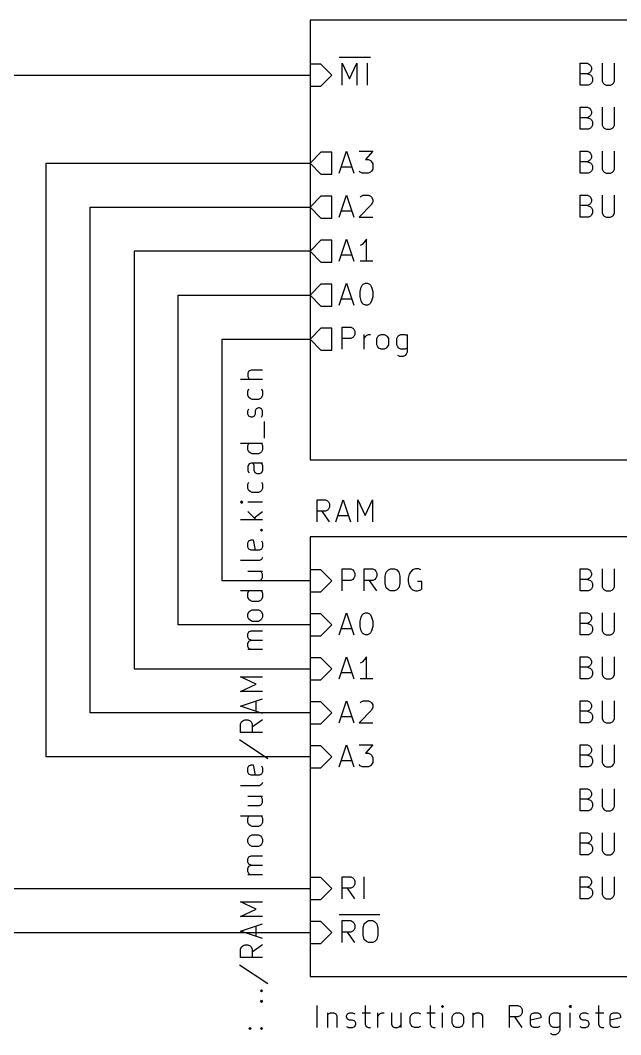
# Model space of a CAD drawing. Extents: x 0.4 to 11.3, y -16.1 to -0.4.
# Drawn here: x 1.891 to 3.257, y -4.282 to -1.975 of the extents above; entities that cross this region are included whole.
import ezdxf

# ---------------------------------------------------------------- set-up
doc = ezdxf.new("R2010")
doc.units = 0
doc.header["$MEASUREMENT"] = 0
for name, color, linetype in [('BROWN2', 54, 'CONTINUOUS'), ('CYAN2', 4, 'CONTINUOUS'), ('GREEN3', 91, 'CONTINUOUS'), ('RED2', 1, 'CONTINUOUS')]:
    doc.layers.add(name, color=color, linetype=linetype)

msp = doc.modelspace()

# ---------------------------------------------------------------- linework, layer by layer
at = {"layer": 'BROWN2', "linetype": 'CONTINUOUS'}
for p, q in [((2.4111, -2.773), (2.4087, -2.7778)), ((2.4087, -2.7778), (2.4087, -2.7849)), ((2.4087, -2.7849), (2.4111, -2.7897)), ((2.4159, -2.7707), (2.4111, -2.773)), ((2.4111, -2.7897), (2.4135, -2.7921)), ((2.4421, -2.7707), (2.4159, -2.7707)), ((2.4421, -2.7921), (2.3921, -2.7921)), ((2.4087, -2.8183), (2.4111, -2.8135)), ((2.4397, -2.8135), (2.4421, -2.8183)), ((2.4087, -2.8278), (2.4087, -2.8183)), ((2.4111, -2.8326), (2.4087, -2.8278)), ((2.4135, -2.8349), (2.4111, -2.8326)), ((2.4182, -2.8373), (2.4135, -2.8349)), ((2.4325, -2.8373), (2.4182, -2.8373)), ((2.4373, -2.8349), (2.4325, -2.8373)), ((2.4397, -2.8326), (2.4373, -2.8349)), ((2.4421, -2.8278), (2.4397, -2.8326)), ((2.4421, -2.8183), (2.4421, -2.8278)), ((2.4087, -2.8635), (2.4111, -2.8588)), ((2.4278, -2.8588), (2.4254, -2.8635)), ((2.4325, -2.8564), (2.4278, -2.8588)), ((2.4349, -2.8564), (2.4325, -2.8564)), ((2.4397, -2.8588), (2.4349, -2.8564)), ((2.4421, -2.8635), (2.4397, -2.8588)), ((2.4087, -2.8707), (2.4087, -2.8635)), ((2.4111, -2.8754), (2.4087, -2.8707)), ((2.4159, -2.8778), (2.4111, -2.8754)), ((2.4182, -2.8778), (2.4159, -2.8778)), ((2.423, -2.8754), (2.4182, -2.8778)), ((2.4254, -2.8707), (2.423, -2.8754)), ((2.4254, -2.8635), (2.4254, -2.8707)), ((2.4397, -2.8778), (2.4421, -2.873)), ((2.4421, -2.873), (2.4421, -2.8635)), ((2.4468, -2.9254), (2.4468, -2.8873)), ((2.4421, -2.9373), (2.3921, -2.9373)), ((2.4087, -2.9421), (2.4111, -2.9373)), ((2.4087, -2.9516), (2.4087, -2.9421)), ((2.4111, -2.9564), (2.4087, -2.9516)), ((2.4397, -2.9373), (2.4421, -2.9421)), ((2.4421, -2.9516), (2.4397, -2.9564)), ((2.4421, -2.9421), (2.4421, -2.9516)), ((2.4135, -2.9588), (2.4111, -2.9564)), ((2.4182, -2.9611), (2.4135, -2.9588)), ((2.4325, -2.9611), (2.4182, -2.9611)), ((2.4373, -2.9588), (2.4325, -2.9611)), ((2.4397, -2.9564), (2.4373, -2.9588)), ((2.4111, -2.9849), (2.4087, -2.9897)), ((2.4087, -2.9897), (2.4087, -2.9992)), ((2.4087, -2.9992), (2.4111, -3.004)), ((2.4159, -2.9826), (2.4111, -2.9849)), ((2.4421, -2.9826), (2.4159, -2.9826)), ((2.423, -2.9873), (2.4206, -2.9826)), ((2.423, -2.9992), (2.423, -2.9873)), ((2.4254, -3.004), (2.423, -2.9992)), ((2.4397, -2.9826), (2.4421, -2.9873)), ((2.4421, -2.9992), (2.4397, -3.004)), ((2.4421, -2.9873), (2.4421, -2.9992)), ((2.4301, -3.0064), (2.4254, -3.004)), ((2.4349, -3.0064), (2.4301, -3.0064)), ((2.4397, -3.004), (2.4349, -3.0064)), ((2.4087, -3.0302), (2.4111, -3.0254)), ((2.4087, -3.0397), (2.4087, -3.0302)), ((2.4111, -3.0445), (2.4087, -3.0397)), ((2.4135, -3.0468), (2.4111, -3.0445)), ((2.4397, -3.0445), (2.4373, -3.0468)), ((2.4397, -3.0254), (2.4421, -3.0302)), ((2.4421, -3.0397), (2.4397, -3.0445)), ((2.4421, -3.0302), (2.4421, -3.0397)), ((2.3944, -3.0683), (2.3921, -3.0707)), ((2.3968, -3.0707), (2.3944, -3.0683)), ((2.4182, -3.0492), (2.4135, -3.0468)), ((2.4325, -3.0492), (2.4182, -3.0492)), ((2.4373, -3.0468), (2.4325, -3.0492)), ((2.3921, -3.0707), (2.3944, -3.073)), ((2.3921, -3.0707), (2.3968, -3.0707)), ((2.3944, -3.073), (2.3968, -3.0707)), ((2.4421, -3.0707), (2.4087, -3.0707)), ((2.4421, -3.1111), (2.3921, -3.1111)), ((2.4087, -3.0921), (2.4278, -3.1111)), ((2.423, -3.1064), (2.4421, -3.0921)), ((2.4373, -3.1349), (2.4397, -3.1326)), ((2.4397, -3.1373), (2.4373, -3.1349)), ((2.4373, -3.1349), (2.4421, -3.1349)), ((2.4397, -3.1326), (2.4421, -3.1349)), ((2.4421, -3.1349), (2.4397, -3.1373)), ((2.4087, -3.1635), (2.4111, -3.1588)), ((2.4111, -3.1588), (2.4159, -3.1564)), ((2.4159, -3.1564), (2.4206, -3.1564)), ((2.4206, -3.1564), (2.4254, -3.1802)), ((2.4397, -3.1588), (2.4421, -3.1635)), ((2.4087, -3.173), (2.4087, -3.1635)), ((2.4111, -3.1778), (2.4087, -3.173)), ((2.4159, -3.1802), (2.4111, -3.1778)), ((2.4349, -3.1802), (2.4159, -3.1802)), ((2.4397, -3.1778), (2.4349, -3.1802)), ((2.4421, -3.173), (2.4397, -3.1778)), ((2.4421, -3.1635), (2.4421, -3.173)), ((2.4349, -3.204), (2.3921, -3.204)), ((2.4397, -3.2016), (2.4349, -3.204)), ((2.4421, -3.1968), (2.4397, -3.2016)), ((2.4087, -3.2278), (2.4421, -3.2278)), ((2.4397, -3.2302), (2.4373, -3.2278)), ((2.4087, -3.2492), (2.4349, -3.2492)), ((2.4349, -3.2492), (2.4397, -3.2468)), ((2.4421, -3.2349), (2.4397, -3.2302)), ((2.4397, -3.2468), (2.4421, -3.2421)), ((2.4421, -3.2421), (2.4421, -3.2349)), ((2.4421, -3.273), (2.3921, -3.273)), ((2.4087, -3.2778), (2.4111, -3.273)), ((2.4397, -3.273), (2.4421, -3.2778)), ((2.4087, -3.2873), (2.4087, -3.2778)), ((2.4111, -3.2921), (2.4087, -3.2873)), ((2.4135, -3.2945), (2.4111, -3.2921)), ((2.4182, -3.2968), (2.4135, -3.2945)), ((2.4325, -3.2968), (2.4182, -3.2968)), ((2.4373, -3.2945), (2.4325, -3.2968)), ((2.4397, -3.2921), (2.4373, -3.2945)), ((2.4421, -3.2873), (2.4397, -3.2921)), ((2.4421, -3.2778), (2.4421, -3.2873)), ((2.4087, -3.3254), (2.4111, -3.3207)), ((2.4111, -3.3207), (2.4135, -3.3183)), ((2.4135, -3.3183), (2.4182, -3.3159)), ((2.4182, -3.3159), (2.4325, -3.3159)), ((2.4325, -3.3159), (2.4373, -3.3183)), ((2.4373, -3.3183), (2.4397, -3.3207)), ((2.4397, -3.3207), (2.4421, -3.3254)), ((2.4087, -3.3326), (2.4087, -3.3254)), ((2.4111, -3.3373), (2.4087, -3.3326)), ((2.4135, -3.3397), (2.4111, -3.3373)), ((2.4182, -3.3421), (2.4135, -3.3397)), ((2.4325, -3.3421), (2.4182, -3.3421)), ((2.4373, -3.3397), (2.4325, -3.3421)), ((2.4397, -3.3373), (2.4373, -3.3397)), ((2.4421, -3.3326), (2.4397, -3.3373)), ((2.4421, -3.3254), (2.4421, -3.3326)), ((2.4087, -3.3706), (2.4111, -3.3659)), ((2.4111, -3.3659), (2.4159, -3.3635)), ((2.4159, -3.3635), (2.4421, -3.3635)), ((2.4087, -3.3778), (2.4087, -3.3706)), ((2.4111, -3.3826), (2.4087, -3.3778)), ((2.4087, -3.3921), (2.4111, -3.3873)), ((2.4159, -3.3849), (2.4111, -3.3826)), ((2.4111, -3.3873), (2.4159, -3.3849)), ((2.4159, -3.3849), (2.4421, -3.3849)), ((2.4087, -3.3992), (2.4087, -3.3921)), ((2.4111, -3.404), (2.4087, -3.3992)), ((2.4421, -3.4064), (2.4087, -3.4064)), ((2.4135, -3.4064), (2.4111, -3.404)), ((2.4278, -3.4849), (2.3921, -3.4683)), ((2.3921, -3.4683), (2.4421, -3.4683)), ((2.3921, -3.5016), (2.4278, -3.4849)), ((2.4421, -3.5016), (2.3921, -3.5016)), ((2.3921, -3.5349), (2.4421, -3.5183)), ((2.4278, -3.5468), (2.4278, -3.523)), ((2.4421, -3.5516), (2.3921, -3.5349)), ((2.3921, -3.5754), (2.3944, -3.5706)), ((2.3921, -3.5945), (2.3921, -3.5754)), ((2.3944, -3.5706), (2.3968, -3.5683)), ((2.3968, -3.5683), (2.4016, -3.5659)), ((2.4016, -3.5659), (2.4087, -3.5659)), ((2.4087, -3.5659), (2.4135, -3.5683)), ((2.4135, -3.5683), (2.4159, -3.5706)), ((2.4159, -3.5706), (2.4182, -3.5754)), ((2.4421, -3.5659), (2.4182, -3.5826)), ((2.4182, -3.5754), (2.4182, -3.5945)), ((2.4421, -3.5945), (2.3921, -3.5945)), ((2.3897, -3.6111), (2.454, -3.654)), ((2.4111, -3.6707), (2.4159, -3.6683)), ((2.4159, -3.6683), (2.4206, -3.6683)), ((2.4206, -3.6683), (2.4254, -3.6921)), ((2.4087, -3.6754), (2.4111, -3.6707)), ((2.4087, -3.6849), (2.4087, -3.6754)), ((2.4111, -3.6897), (2.4087, -3.6849)), ((2.4159, -3.6921), (2.4111, -3.6897)), ((2.4397, -3.6897), (2.4349, -3.6921)), ((2.4397, -3.6707), (2.4421, -3.6754)), ((2.4421, -3.6849), (2.4397, -3.6897)), ((2.4421, -3.6754), (2.4421, -3.6849)), ((2.4349, -3.6921), (2.4159, -3.6921)), ((2.4397, -3.7135), (2.4349, -3.7159)), ((2.4421, -3.7087), (2.4397, -3.7135)), ((2.4349, -3.7159), (2.3921, -3.7159)), ((2.4087, -3.7397), (2.4421, -3.7397)), ((2.4349, -3.7611), (2.4397, -3.7587)), ((2.4397, -3.7421), (2.4373, -3.7397)), ((2.4421, -3.7468), (2.4397, -3.7421)), ((2.4397, -3.7587), (2.4421, -3.754)), ((2.4421, -3.754), (2.4421, -3.7468)), ((2.4087, -3.7611), (2.4349, -3.7611)), ((2.4421, -3.7849), (2.3921, -3.7849)), ((2.4087, -3.7897), (2.4111, -3.7849)), ((2.4087, -3.7992), (2.4087, -3.7897)), ((2.4111, -3.804), (2.4087, -3.7992)), ((2.4135, -3.8064), (2.4111, -3.804)), ((2.4182, -3.8087), (2.4135, -3.8064)), ((2.4373, -3.8064), (2.4325, -3.8087)), ((2.4397, -3.804), (2.4373, -3.8064)), ((2.4397, -3.7849), (2.4421, -3.7897)), ((2.4421, -3.7992), (2.4397, -3.804)), ((2.4421, -3.7897), (2.4421, -3.7992)), ((2.4135, -3.8302), (2.4182, -3.8278)), ((2.4325, -3.8087), (2.4182, -3.8087)), ((2.4182, -3.8278), (2.4325, -3.8278)), ((2.4325, -3.8278), (2.4373, -3.8302)), ((2.4087, -3.8373), (2.4111, -3.8326)), ((2.4087, -3.8445), (2.4087, -3.8373)), ((2.4111, -3.8492), (2.4087, -3.8445)), ((2.4111, -3.8326), (2.4135, -3.8302)), ((2.4135, -3.8516), (2.4111, -3.8492)), ((2.4182, -3.854), (2.4135, -3.8516)), ((2.4373, -3.8516), (2.4325, -3.854)), ((2.4373, -3.8302), (2.4397, -3.8326)), ((2.4397, -3.8492), (2.4373, -3.8516)), ((2.4397, -3.8326), (2.4421, -3.8373)), ((2.4421, -3.8445), (2.4397, -3.8492)), ((2.4421, -3.8373), (2.4421, -3.8445)), ((2.4111, -3.8778), (2.4159, -3.8754)), ((2.4159, -3.8754), (2.4421, -3.8754)), ((2.4325, -3.854), (2.4182, -3.854)), ((2.4087, -3.8825), (2.4111, -3.8778)), ((2.4087, -3.8897), (2.4087, -3.8825)), ((2.4111, -3.8945), (2.4087, -3.8897)), ((2.4159, -3.8968), (2.4111, -3.8945)), ((2.4111, -3.8992), (2.4159, -3.8968)), ((2.4159, -3.8968), (2.4421, -3.8968)), ((2.4087, -3.904), (2.4111, -3.8992)), ((2.4087, -3.9111), (2.4087, -3.904)), ((2.4111, -3.9159), (2.4087, -3.9111)), ((2.4421, -3.9183), (2.4087, -3.9183)), ((2.4135, -3.9183), (2.4111, -3.9159)), ((2.4278, -3.9968), (2.3921, -3.9802)), ((2.3921, -3.9802), (2.4421, -3.9802)), ((2.3921, -4.0135), (2.4278, -3.9968)), ((2.4421, -4.0135), (2.3921, -4.0135)), ((2.3921, -4.0468), (2.4421, -4.0302)), ((2.4278, -4.0587), (2.4278, -4.0349)), ((2.4421, -4.0635), (2.3921, -4.0468)), ((2.3921, -4.0873), (2.3944, -4.0825)), ((2.3944, -4.0825), (2.3968, -4.0802)), ((2.3968, -4.0802), (2.4016, -4.0778)), ((2.4016, -4.0778), (2.4087, -4.0778)), ((2.4087, -4.0778), (2.4135, -4.0802)), ((2.4135, -4.0802), (2.4159, -4.0825)), ((2.4159, -4.0825), (2.4182, -4.0873)), ((2.4421, -4.0778), (2.4182, -4.0945)), ((2.3921, -4.1064), (2.3921, -4.0873)), ((2.4421, -4.1064), (2.3921, -4.1064)), ((2.4182, -4.0873), (2.4182, -4.1064)), ((2.3897, -4.123), (2.454, -4.1659)), ((2.4373, -4.1826), (2.4397, -4.1802)), ((2.4397, -4.1849), (2.4373, -4.1826)), ((2.4373, -4.1826), (2.4421, -4.1826)), ((2.4397, -4.1802), (2.4421, -4.1826)), ((2.4421, -4.1826), (2.4397, -4.1849)), ((2.4373, -4.2064), (2.4397, -4.204)), ((2.4397, -4.2087), (2.4373, -4.2064)), ((2.4373, -4.2064), (2.4421, -4.2064)), ((2.4397, -4.204), (2.4421, -4.2064)), ((2.4421, -4.2064), (2.4397, -4.2087)), ((2.4111, -4.2683), (2.4135, -4.2659)), ((2.4135, -4.2706), (2.4111, -4.2683)), ((2.4111, -4.2683), (2.4159, -4.2683)), ((2.4135, -4.2659), (2.4159, -4.2683)), ((2.4159, -4.2683), (2.4135, -4.2706)), ((2.4373, -4.2683), (2.4397, -4.2659)), ((2.4397, -4.2706), (2.4373, -4.2683)), ((2.4373, -4.2683), (2.4421, -4.2683)), ((2.4397, -4.2659), (2.4421, -4.2683)), ((2.4421, -4.2683), (2.4397, -4.2706))]:
    msp.add_line(p, q, dxfattribs=at)
at = {"layer": 'CYAN2', "linetype": 'CONTINUOUS'}
for p, q in [((2.575, -2.075), (2.55, -2.075)), ((2.55, -2.075), (2.55, -2.125)), ((2.6, -2.1), (2.575, -2.075)), ((2.6166, -2.0589), (2.6876, -2.0589)), ((2.6235, -2.1228), (2.6235, -2.0728)), ((2.6235, -2.0728), (2.6402, -2.1085)), ((2.6402, -2.1085), (2.6568, -2.0728)), ((2.6568, -2.0728), (2.6568, -2.1228)), ((2.6807, -2.1228), (2.6807, -2.0728)), ((3.1646, -2.1228), (3.1646, -2.0728)), ((3.1646, -2.0728), (3.1812, -2.0728)), ((3.1812, -2.0728), (3.186, -2.0752)), ((3.186, -2.0752), (3.1884, -2.0776)), ((3.2146, -2.0728), (3.2146, -2.1133)), ((3.2431, -2.1133), (3.2431, -2.0728)), ((3.1812, -2.0966), (3.1646, -2.0966)), ((3.186, -2.0942), (3.1812, -2.0966)), ((3.1812, -2.0966), (3.1884, -2.099)), ((3.1884, -2.0919), (3.186, -2.0942)), ((3.1884, -2.0776), (3.1908, -2.0823)), ((3.1908, -2.0871), (3.1884, -2.0919)), ((3.1884, -2.099), (3.1908, -2.1014)), ((3.1908, -2.0823), (3.1908, -2.0871)), ((2.575, -2.125), (2.6, -2.1)), ((3.1884, -2.1204), (3.1836, -2.1228)), ((3.1908, -2.118), (3.1884, -2.1204)), ((3.1908, -2.1014), (3.1931, -2.1061)), ((3.1931, -2.1133), (3.1908, -2.118)), ((3.1931, -2.1061), (3.1931, -2.1133)), ((3.2146, -2.1133), (3.217, -2.118)), ((3.217, -2.118), (3.2193, -2.1204)), ((3.2193, -2.1204), (3.2241, -2.1228)), ((3.2336, -2.1228), (3.2384, -2.1204)), ((3.2384, -2.1204), (3.2408, -2.118)), ((3.2408, -2.118), (3.2431, -2.1133)), ((2.55, -2.125), (2.575, -2.125)), ((3.1836, -2.1228), (3.1646, -2.1228)), ((3.2241, -2.1228), (3.2336, -2.1228)), ((3.1646, -2.2228), (3.1646, -2.1728)), ((3.1646, -2.1728), (3.1812, -2.1728)), ((3.1812, -2.1728), (3.186, -2.1752)), ((3.186, -2.1752), (3.1884, -2.1776)), ((3.1884, -2.1776), (3.1908, -2.1823)), ((3.1908, -2.1871), (3.1884, -2.1919)), ((3.1908, -2.1823), (3.1908, -2.1871)), ((3.2146, -2.1728), (3.2146, -2.2133)), ((3.2431, -2.2133), (3.2431, -2.1728)), ((3.1812, -2.1966), (3.1646, -2.1966)), ((3.186, -2.1942), (3.1812, -2.1966)), ((3.1812, -2.1966), (3.1884, -2.199)), ((3.1884, -2.1919), (3.186, -2.1942)), ((3.1884, -2.199), (3.1908, -2.2014)), ((3.1908, -2.2014), (3.1931, -2.2061)), ((3.1931, -2.2133), (3.1908, -2.218)), ((3.1931, -2.2061), (3.1931, -2.2133)), ((3.2146, -2.2133), (3.217, -2.218)), ((3.2408, -2.218), (3.2431, -2.2133)), ((3.1836, -2.2228), (3.1646, -2.2228)), ((3.1884, -2.2204), (3.1836, -2.2228)), ((3.1908, -2.218), (3.1884, -2.2204)), ((3.217, -2.218), (3.2193, -2.2204)), ((3.2193, -2.2204), (3.2241, -2.2228)), ((3.2241, -2.2228), (3.2336, -2.2228)), ((3.2336, -2.2228), (3.2384, -2.2204)), ((3.2384, -2.2204), (3.2408, -2.218)), ((2.575, -2.275), (2.55, -2.3)), ((2.6, -2.275), (2.575, -2.275)), ((2.6, -2.325), (2.6, -2.275)), ((2.6164, -2.3228), (2.633, -2.2728)), ((2.633, -2.2728), (2.6497, -2.3228)), ((2.6616, -2.2728), (2.6926, -2.2728)), ((2.6926, -2.2728), (2.6759, -2.2919)), ((3.1646, -2.3228), (3.1646, -2.2728)), ((3.1646, -2.2728), (3.1812, -2.2728)), ((3.1812, -2.2728), (3.186, -2.2752)), ((3.186, -2.2752), (3.1884, -2.2776)), ((3.1884, -2.2776), (3.1908, -2.2823)), ((3.1908, -2.2823), (3.1908, -2.2871)), ((3.2146, -2.2728), (3.2146, -2.3133)), ((3.2431, -2.3133), (3.2431, -2.2728)), ((2.55, -2.3), (2.575, -2.325)), ((2.6759, -2.2919), (2.683, -2.2919)), ((2.683, -2.2919), (2.6878, -2.2942)), ((2.6878, -2.2942), (2.6902, -2.2966)), ((2.6902, -2.2966), (2.6926, -2.3014)), ((2.6926, -2.3014), (2.6926, -2.3133)), ((3.1812, -2.2966), (3.1646, -2.2966)), ((3.186, -2.2942), (3.1812, -2.2966)), ((3.1812, -2.2966), (3.1884, -2.299)), ((3.1884, -2.2919), (3.186, -2.2942)), ((3.1908, -2.2871), (3.1884, -2.2919)), ((3.1884, -2.299), (3.1908, -2.3014)), ((3.1908, -2.3014), (3.1931, -2.3061)), ((3.1931, -2.3061), (3.1931, -2.3133)), ((2.575, -2.325), (2.6, -2.325)), ((2.6211, -2.3085), (2.6449, -2.3085)), ((2.664, -2.3204), (2.6616, -2.318)), ((2.6688, -2.3228), (2.664, -2.3204)), ((2.683, -2.3228), (2.6688, -2.3228)), ((2.6878, -2.3204), (2.683, -2.3228)), ((2.6902, -2.318), (2.6878, -2.3204)), ((2.6926, -2.3133), (2.6902, -2.318)), ((3.1836, -2.3228), (3.1646, -2.3228)), ((3.1884, -2.3204), (3.1836, -2.3228)), ((3.1908, -2.318), (3.1884, -2.3204)), ((3.1931, -2.3133), (3.1908, -2.318)), ((3.2146, -2.3133), (3.217, -2.318)), ((3.217, -2.318), (3.2193, -2.3204)), ((3.2193, -2.3204), (3.2241, -2.3228)), ((3.2241, -2.3228), (3.2336, -2.3228)), ((3.2336, -2.3228), (3.2384, -2.3204)), ((3.2384, -2.3204), (3.2408, -2.318)), ((3.2408, -2.318), (3.2431, -2.3133)), ((2.575, -2.375), (2.55, -2.4)), ((2.6, -2.375), (2.575, -2.375)), ((2.6, -2.425), (2.6, -2.375)), ((2.6164, -2.4228), (2.633, -2.3728)), ((2.633, -2.3728), (2.6497, -2.4228)), ((2.664, -2.3776), (2.6664, -2.3752)), ((2.6664, -2.3752), (2.6711, -2.3728)), ((2.6711, -2.3728), (2.683, -2.3728)), ((2.683, -2.3728), (2.6878, -2.3752)), ((2.6878, -2.3752), (2.6902, -2.3776)), ((3.1646, -2.4228), (3.1646, -2.3728)), ((3.1646, -2.3728), (3.1812, -2.3728)), ((3.1812, -2.3728), (3.186, -2.3752)), ((3.186, -2.3752), (3.1884, -2.3776)), ((3.2146, -2.3728), (3.2146, -2.4133)), ((3.2431, -2.4133), (3.2431, -2.3728)), ((2.6902, -2.3942), (2.6616, -2.4228)), ((2.6902, -2.3776), (2.6926, -2.3823)), ((2.6926, -2.3871), (2.6902, -2.3942)), ((2.6926, -2.3823), (2.6926, -2.3871)), ((3.1812, -2.3966), (3.1646, -2.3966)), ((3.186, -2.3942), (3.1812, -2.3966)), ((3.1812, -2.3966), (3.1884, -2.399)), ((3.1884, -2.3919), (3.186, -2.3942)), ((3.1884, -2.3776), (3.1908, -2.3823)), ((3.1908, -2.3871), (3.1884, -2.3919)), ((3.1884, -2.399), (3.1908, -2.4014)), ((3.1908, -2.3823), (3.1908, -2.3871)), ((2.55, -2.4), (2.575, -2.425)), ((2.6211, -2.4085), (2.6449, -2.4085)), ((3.1884, -2.4204), (3.1836, -2.4228)), ((3.1908, -2.418), (3.1884, -2.4204)), ((3.1908, -2.4014), (3.1931, -2.4061)), ((3.1931, -2.4133), (3.1908, -2.418)), ((3.1931, -2.4061), (3.1931, -2.4133)), ((3.2146, -2.4133), (3.217, -2.418)), ((3.217, -2.418), (3.2193, -2.4204)), ((3.2193, -2.4204), (3.2241, -2.4228)), ((3.2336, -2.4228), (3.2384, -2.4204)), ((3.2384, -2.4204), (3.2408, -2.418)), ((3.2408, -2.418), (3.2431, -2.4133)), ((2.575, -2.425), (2.6, -2.425)), ((2.6616, -2.4228), (2.6926, -2.4228)), ((3.1836, -2.4228), (3.1646, -2.4228)), ((3.2241, -2.4228), (3.2336, -2.4228)), ((2.575, -2.475), (2.55, -2.5)), ((2.6, -2.475), (2.575, -2.475)), ((2.6, -2.525), (2.6, -2.475)), ((2.6164, -2.5228), (2.633, -2.4728)), ((2.633, -2.4728), (2.6497, -2.5228)), ((2.6688, -2.4847), (2.664, -2.4871)), ((2.6735, -2.4799), (2.6688, -2.4847)), ((2.6783, -2.4728), (2.6735, -2.4799)), ((2.6783, -2.5228), (2.6783, -2.4728)), ((2.55, -2.5), (2.575, -2.525)), ((2.6211, -2.5085), (2.6449, -2.5085)), ((2.575, -2.525), (2.6, -2.525)), ((2.6926, -2.5228), (2.664, -2.5228)), ((2.575, -2.575), (2.55, -2.6)), ((2.6, -2.575), (2.575, -2.575)), ((2.6, -2.625), (2.6, -2.575)), ((2.6164, -2.6228), (2.633, -2.5728)), ((2.633, -2.5728), (2.6497, -2.6228)), ((2.664, -2.5919), (2.6664, -2.5823)), ((2.6664, -2.5823), (2.6688, -2.5776)), ((2.6688, -2.5776), (2.6711, -2.5752)), ((2.6711, -2.5752), (2.6759, -2.5728)), ((2.6759, -2.5728), (2.6807, -2.5728)), ((2.6807, -2.5728), (2.6854, -2.5752)), ((2.6854, -2.5752), (2.6878, -2.5776)), ((2.6878, -2.5776), (2.6902, -2.5823)), ((2.6902, -2.5823), (2.6926, -2.5919)), ((2.55, -2.6), (2.575, -2.625)), ((2.664, -2.6038), (2.664, -2.5919)), ((2.6664, -2.6133), (2.664, -2.6038)), ((2.6926, -2.6038), (2.6902, -2.6133)), ((2.6926, -2.5919), (2.6926, -2.6038)), ((2.575, -2.625), (2.6, -2.625)), ((2.6211, -2.6085), (2.6449, -2.6085)), ((2.6688, -2.618), (2.6664, -2.6133)), ((2.6711, -2.6204), (2.6688, -2.618)), ((2.6759, -2.6228), (2.6711, -2.6204)), ((2.6807, -2.6228), (2.6759, -2.6228)), ((2.6854, -2.6204), (2.6807, -2.6228)), ((2.6878, -2.618), (2.6854, -2.6204)), ((2.6902, -2.6133), (2.6878, -2.618)), ((2.575, -2.675), (2.55, -2.7)), ((2.6, -2.675), (2.575, -2.675)), ((2.6, -2.725), (2.6, -2.675)), ((2.6235, -2.7228), (2.6235, -2.6728)), ((2.6235, -2.6728), (2.6426, -2.6728)), ((2.6426, -2.6728), (2.6473, -2.6752)), ((2.6473, -2.6752), (2.6497, -2.6776)), ((2.6426, -2.699), (2.6235, -2.699)), ((2.6473, -2.6966), (2.6426, -2.699)), ((2.6497, -2.6942), (2.6473, -2.6966)), ((2.6497, -2.6776), (2.6521, -2.6823)), ((2.6521, -2.6895), (2.6497, -2.6942)), ((2.6521, -2.6823), (2.6521, -2.6895)), ((2.6735, -2.7228), (2.6735, -2.6895)), ((2.6735, -2.699), (2.6759, -2.6942)), ((2.6759, -2.6942), (2.6783, -2.6919)), ((2.6783, -2.6919), (2.683, -2.6895)), ((2.683, -2.6895), (2.6878, -2.6895)), ((2.7021, -2.699), (2.7045, -2.6942)), ((2.7021, -2.7133), (2.7021, -2.699)), ((2.7045, -2.6942), (2.7068, -2.6919)), ((2.7068, -2.6919), (2.7116, -2.6895)), ((2.7116, -2.6895), (2.7188, -2.6895)), ((2.7188, -2.6895), (2.7235, -2.6919)), ((2.7235, -2.6919), (2.7259, -2.6942)), ((2.7259, -2.6942), (2.7283, -2.699)), ((2.7283, -2.699), (2.7283, -2.7133)), ((2.7473, -2.699), (2.7497, -2.6942)), ((2.7473, -2.7133), (2.7473, -2.699)), ((2.7497, -2.6942), (2.7521, -2.6919)), ((2.7521, -2.6919), (2.7568, -2.6895)), ((2.7568, -2.6895), (2.7664, -2.6895)), ((2.7664, -2.6895), (2.7711, -2.6919)), ((2.7711, -2.6895), (2.7711, -2.7299)), ((2.55, -2.7), (2.575, -2.725)), ((2.7045, -2.718), (2.7021, -2.7133)), ((2.7068, -2.7204), (2.7045, -2.718)), ((2.7116, -2.7228), (2.7068, -2.7204)), ((2.7235, -2.7204), (2.7188, -2.7228)), ((2.7259, -2.718), (2.7235, -2.7204)), ((2.7283, -2.7133), (2.7259, -2.718)), ((2.7497, -2.718), (2.7473, -2.7133)), ((2.7521, -2.7204), (2.7497, -2.718)), ((2.7568, -2.7228), (2.7521, -2.7204)), ((2.7711, -2.7204), (2.7664, -2.7228)), ((2.575, -2.725), (2.6, -2.725)), ((2.7188, -2.7228), (2.7116, -2.7228)), ((2.7545, -2.7395), (2.7497, -2.7371)), ((2.7616, -2.7395), (2.7545, -2.7395)), ((2.7664, -2.7228), (2.7568, -2.7228)), ((2.7664, -2.7371), (2.7616, -2.7395)), ((2.7687, -2.7347), (2.7664, -2.7371)), ((2.7711, -2.7299), (2.7687, -2.7347)), ((2.566, -3.1155), (2.566, -3.0655)), ((2.566, -3.0655), (2.5851, -3.0655)), ((2.5851, -3.0655), (2.5898, -3.0679)), ((2.5898, -3.0679), (2.5922, -3.0703)), ((2.6089, -3.1155), (2.6255, -3.0655)), ((2.6255, -3.0655), (2.6422, -3.1155)), ((2.6589, -3.1155), (2.6589, -3.0655)), ((2.6589, -3.0655), (2.6755, -3.1013)), ((2.6755, -3.1013), (2.6922, -3.0655)), ((2.6922, -3.0655), (2.6922, -3.1155)), ((2.5898, -3.0893), (2.5851, -3.0917)), ((2.5922, -3.087), (2.5898, -3.0893)), ((2.5922, -3.0703), (2.5946, -3.0751)), ((2.5946, -3.0822), (2.5922, -3.087)), ((2.5946, -3.0751), (2.5946, -3.0822)), ((2.5851, -3.0917), (2.566, -3.0917)), ((2.5946, -3.1155), (2.5779, -3.0917)), ((2.6136, -3.1013), (2.6374, -3.1013)), ((2.575, -3.225), (2.55, -3.225)), ((2.55, -3.225), (2.55, -3.275)), ((2.6, -3.25), (2.575, -3.225)), ((2.6235, -3.2728), (2.6235, -3.2228)), ((2.6235, -3.2228), (2.6426, -3.2228)), ((2.6426, -3.2228), (2.6473, -3.2252)), ((2.6473, -3.2252), (2.6497, -3.2276)), ((2.6497, -3.2276), (2.6521, -3.2323)), ((2.6735, -3.2728), (2.6735, -3.2228)), ((2.6735, -3.2228), (2.6926, -3.2228)), ((2.6926, -3.2228), (2.6973, -3.2252)), ((2.6973, -3.2252), (2.6997, -3.2276)), ((2.6997, -3.2276), (2.7021, -3.2323)), ((2.7211, -3.2395), (2.7235, -3.2299)), ((2.7235, -3.2299), (2.7283, -3.2252)), ((2.7283, -3.2252), (2.733, -3.2228)), ((2.733, -3.2228), (2.7426, -3.2228)), ((2.7426, -3.2228), (2.7473, -3.2252)), ((2.7473, -3.2252), (2.7521, -3.2299)), ((2.7521, -3.2299), (2.7545, -3.2395)), ((2.7783, -3.2299), (2.7759, -3.2347)), ((2.783, -3.2252), (2.7783, -3.2299)), ((2.7902, -3.2228), (2.783, -3.2252)), ((2.7973, -3.2228), (2.7902, -3.2228)), ((2.8021, -3.2252), (2.7973, -3.2228)), ((3.1646, -3.2728), (3.1646, -3.2228)), ((3.1646, -3.2228), (3.1812, -3.2228)), ((3.1812, -3.2228), (3.186, -3.2252)), ((3.186, -3.2252), (3.1884, -3.2276)), ((3.1884, -3.2276), (3.1908, -3.2323)), ((3.2146, -3.2228), (3.2146, -3.2633)), ((3.2431, -3.2633), (3.2431, -3.2228)), ((2.575, -3.275), (2.6, -3.25)), ((2.6426, -3.249), (2.6235, -3.249)), ((2.6473, -3.2466), (2.6426, -3.249)), ((2.6497, -3.2442), (2.6473, -3.2466)), ((2.6521, -3.2395), (2.6497, -3.2442)), ((2.6521, -3.2323), (2.6521, -3.2395)), ((2.6926, -3.249), (2.6735, -3.249)), ((2.7021, -3.2728), (2.6854, -3.249)), ((2.6973, -3.2466), (2.6926, -3.249)), ((2.6997, -3.2442), (2.6973, -3.2466)), ((2.7021, -3.2395), (2.6997, -3.2442)), ((2.7021, -3.2323), (2.7021, -3.2395)), ((2.7211, -3.2561), (2.7211, -3.2395)), ((2.7545, -3.2395), (2.7545, -3.2561)), ((2.7759, -3.2347), (2.7735, -3.2442)), ((2.7735, -3.2442), (2.7735, -3.2514)), ((2.7735, -3.2514), (2.7759, -3.2609)), ((2.8045, -3.2514), (2.7949, -3.2514)), ((2.8045, -3.268), (2.8045, -3.2514)), ((3.1812, -3.2466), (3.1646, -3.2466)), ((3.186, -3.2442), (3.1812, -3.2466)), ((3.1812, -3.2466), (3.1884, -3.249)), ((3.1884, -3.2419), (3.186, -3.2442)), ((3.1908, -3.2371), (3.1884, -3.2419)), ((3.1884, -3.249), (3.1908, -3.2514)), ((3.1908, -3.2323), (3.1908, -3.2371)), ((3.1908, -3.2514), (3.1931, -3.2561)), ((2.55, -3.275), (2.575, -3.275)), ((2.7235, -3.2657), (2.7211, -3.2561)), ((2.7283, -3.2704), (2.7235, -3.2657)), ((2.733, -3.2728), (2.7283, -3.2704)), ((2.7426, -3.2728), (2.733, -3.2728)), ((2.7473, -3.2704), (2.7426, -3.2728)), ((2.7521, -3.2657), (2.7473, -3.2704)), ((2.7545, -3.2561), (2.7521, -3.2657)), ((2.7759, -3.2609), (2.7783, -3.2657)), ((2.7783, -3.2657), (2.783, -3.2704)), ((2.783, -3.2704), (2.7902, -3.2728)), ((2.7902, -3.2728), (2.7949, -3.2728)), ((2.7949, -3.2728), (2.8021, -3.2704)), ((2.8021, -3.2704), (2.8045, -3.268)), ((3.1836, -3.2728), (3.1646, -3.2728)), ((3.1884, -3.2704), (3.1836, -3.2728)), ((3.1908, -3.268), (3.1884, -3.2704)), ((3.1931, -3.2633), (3.1908, -3.268)), ((3.1931, -3.2561), (3.1931, -3.2633)), ((3.2146, -3.2633), (3.217, -3.268)), ((3.217, -3.268), (3.2193, -3.2704)), ((3.2193, -3.2704), (3.2241, -3.2728)), ((3.2241, -3.2728), (3.2336, -3.2728)), ((3.2336, -3.2728), (3.2384, -3.2704)), ((3.2384, -3.2704), (3.2408, -3.268)), ((3.2408, -3.268), (3.2431, -3.2633)), ((2.575, -3.325), (2.55, -3.325)), ((2.55, -3.325), (2.55, -3.375)), ((2.6, -3.35), (2.575, -3.325)), ((2.6164, -3.3728), (2.633, -3.3228)), ((2.633, -3.3228), (2.6497, -3.3728)), ((2.664, -3.3419), (2.6664, -3.3323)), ((2.664, -3.3538), (2.664, -3.3419)), ((2.6664, -3.3323), (2.6688, -3.3276)), ((2.6688, -3.3276), (2.6711, -3.3252)), ((2.6711, -3.3252), (2.6759, -3.3228)), ((2.6759, -3.3228), (2.6807, -3.3228)), ((2.6807, -3.3228), (2.6854, -3.3252)), ((2.6854, -3.3252), (2.6878, -3.3276)), ((2.6878, -3.3276), (2.6902, -3.3323)), ((2.6902, -3.3323), (2.6926, -3.3419)), ((2.6926, -3.3419), (2.6926, -3.3538)), ((3.1646, -3.3728), (3.1646, -3.3228)), ((3.1646, -3.3228), (3.1812, -3.3228)), ((3.1812, -3.3228), (3.186, -3.3252)), ((3.186, -3.3442), (3.1812, -3.3466)), ((3.186, -3.3252), (3.1884, -3.3276)), ((3.1884, -3.3419), (3.186, -3.3442)), ((3.1884, -3.3276), (3.1908, -3.3323)), ((3.1908, -3.3371), (3.1884, -3.3419)), ((3.1908, -3.3323), (3.1908, -3.3371)), ((3.2146, -3.3228), (3.2146, -3.3633)), ((3.2431, -3.3633), (3.2431, -3.3228)), ((2.575, -3.375), (2.6, -3.35)), ((2.6211, -3.3585), (2.6449, -3.3585)), ((2.6664, -3.3633), (2.664, -3.3538)), ((2.6688, -3.368), (2.6664, -3.3633)), ((2.6711, -3.3704), (2.6688, -3.368)), ((2.6878, -3.368), (2.6854, -3.3704)), ((2.6902, -3.3633), (2.6878, -3.368)), ((2.6926, -3.3538), (2.6902, -3.3633)), ((3.1812, -3.3466), (3.1646, -3.3466)), ((3.1812, -3.3466), (3.1884, -3.349)), ((3.1884, -3.349), (3.1908, -3.3514)), ((3.1908, -3.368), (3.1884, -3.3704)), ((3.1908, -3.3514), (3.1931, -3.3561)), ((3.1931, -3.3633), (3.1908, -3.368)), ((3.1931, -3.3561), (3.1931, -3.3633)), ((3.2146, -3.3633), (3.217, -3.368)), ((3.217, -3.368), (3.2193, -3.3704)), ((3.2384, -3.3704), (3.2408, -3.368)), ((3.2408, -3.368), (3.2431, -3.3633)), ((2.55, -3.375), (2.575, -3.375)), ((2.6759, -3.3728), (2.6711, -3.3704)), ((2.6807, -3.3728), (2.6759, -3.3728)), ((2.6854, -3.3704), (2.6807, -3.3728)), ((3.1836, -3.3728), (3.1646, -3.3728)), ((3.1884, -3.3704), (3.1836, -3.3728)), ((3.2193, -3.3704), (3.2241, -3.3728)), ((3.2241, -3.3728), (3.2336, -3.3728)), ((3.2336, -3.3728), (3.2384, -3.3704)), ((2.575, -3.425), (2.55, -3.425)), ((2.55, -3.425), (2.55, -3.475)), ((2.6, -3.45), (2.575, -3.425)), ((2.6164, -3.4728), (2.633, -3.4228)), ((2.633, -3.4228), (2.6497, -3.4728)), ((2.6688, -3.4347), (2.664, -3.4371)), ((2.6735, -3.4299), (2.6688, -3.4347)), ((2.6783, -3.4228), (2.6735, -3.4299)), ((2.6783, -3.4728), (2.6783, -3.4228)), ((3.1646, -3.4728), (3.1646, -3.4228)), ((3.1646, -3.4228), (3.1812, -3.4228)), ((3.1812, -3.4228), (3.186, -3.4252)), ((3.186, -3.4252), (3.1884, -3.4276)), ((3.1884, -3.4276), (3.1908, -3.4323)), ((3.1908, -3.4371), (3.1884, -3.4419)), ((3.1908, -3.4323), (3.1908, -3.4371)), ((3.2146, -3.4228), (3.2146, -3.4633)), ((3.2431, -3.4633), (3.2431, -3.4228)), ((2.575, -3.475), (2.6, -3.45)), ((2.6211, -3.4585), (2.6449, -3.4585)), ((3.1812, -3.4466), (3.1646, -3.4466)), ((3.186, -3.4442), (3.1812, -3.4466)), ((3.1812, -3.4466), (3.1884, -3.449)), ((3.1884, -3.4419), (3.186, -3.4442)), ((3.1884, -3.449), (3.1908, -3.4514)), ((3.1908, -3.4514), (3.1931, -3.4561)), ((3.1931, -3.4561), (3.1931, -3.4633)), ((2.55, -3.475), (2.575, -3.475)), ((2.6926, -3.4728), (2.664, -3.4728)), ((3.1836, -3.4728), (3.1646, -3.4728)), ((3.1884, -3.4704), (3.1836, -3.4728)), ((3.1908, -3.468), (3.1884, -3.4704)), ((3.1931, -3.4633), (3.1908, -3.468)), ((3.2146, -3.4633), (3.217, -3.468)), ((3.217, -3.468), (3.2193, -3.4704)), ((3.2193, -3.4704), (3.2241, -3.4728)), ((3.2241, -3.4728), (3.2336, -3.4728)), ((3.2336, -3.4728), (3.2384, -3.4704)), ((3.2384, -3.4704), (3.2408, -3.468)), ((3.2408, -3.468), (3.2431, -3.4633)), ((2.575, -3.525), (2.55, -3.525)), ((2.55, -3.525), (2.55, -3.575)), ((2.6, -3.55), (2.575, -3.525)), ((2.6164, -3.5728), (2.633, -3.5228)), ((2.633, -3.5228), (2.6497, -3.5728)), ((2.664, -3.5276), (2.6664, -3.5252)), ((2.6664, -3.5252), (2.6711, -3.5228)), ((2.6711, -3.5228), (2.683, -3.5228)), ((2.683, -3.5228), (2.6878, -3.5252)), ((2.6878, -3.5252), (2.6902, -3.5276)), ((2.6902, -3.5276), (2.6926, -3.5323)), ((3.1646, -3.5728), (3.1646, -3.5228)), ((3.1646, -3.5228), (3.1812, -3.5228)), ((3.1812, -3.5228), (3.186, -3.5252)), ((3.186, -3.5252), (3.1884, -3.5276)), ((3.1884, -3.5276), (3.1908, -3.5323)), ((3.2146, -3.5228), (3.2146, -3.5633)), ((3.2431, -3.5633), (3.2431, -3.5228)), ((2.575, -3.575), (2.6, -3.55)), ((2.6902, -3.5442), (2.6616, -3.5728)), ((2.6926, -3.5371), (2.6902, -3.5442)), ((2.6926, -3.5323), (2.6926, -3.5371)), ((3.1812, -3.5466), (3.1646, -3.5466)), ((3.186, -3.5442), (3.1812, -3.5466)), ((3.1812, -3.5466), (3.1884, -3.549)), ((3.1884, -3.5419), (3.186, -3.5442)), ((3.1908, -3.5371), (3.1884, -3.5419)), ((3.1884, -3.549), (3.1908, -3.5514)), ((3.1908, -3.5323), (3.1908, -3.5371)), ((3.1908, -3.5514), (3.1931, -3.5561)), ((2.55, -3.575), (2.575, -3.575)), ((2.6211, -3.5585), (2.6449, -3.5585)), ((2.6616, -3.5728), (2.6926, -3.5728)), ((3.1836, -3.5728), (3.1646, -3.5728)), ((3.1884, -3.5704), (3.1836, -3.5728)), ((3.1908, -3.568), (3.1884, -3.5704)), ((3.1931, -3.5633), (3.1908, -3.568)), ((3.1931, -3.5561), (3.1931, -3.5633)), ((3.2146, -3.5633), (3.217, -3.568)), ((3.217, -3.568), (3.2193, -3.5704)), ((3.2193, -3.5704), (3.2241, -3.5728)), ((3.2241, -3.5728), (3.2336, -3.5728)), ((3.2336, -3.5728), (3.2384, -3.5704)), ((3.2384, -3.5704), (3.2408, -3.568)), ((3.2408, -3.568), (3.2431, -3.5633)), ((2.575, -3.625), (2.55, -3.625)), ((2.55, -3.625), (2.55, -3.675)), ((2.6, -3.65), (2.575, -3.625)), ((2.6164, -3.6728), (2.633, -3.6228)), ((2.633, -3.6228), (2.6497, -3.6728)), ((2.6616, -3.6228), (2.6926, -3.6228)), ((2.6926, -3.6228), (2.6759, -3.6419)), ((2.6759, -3.6419), (2.683, -3.6419)), ((2.683, -3.6419), (2.6878, -3.6442)), ((2.6878, -3.6442), (2.6902, -3.6466)), ((3.1646, -3.6728), (3.1646, -3.6228)), ((3.1646, -3.6228), (3.1812, -3.6228)), ((3.1812, -3.6228), (3.186, -3.6252)), ((3.186, -3.6442), (3.1812, -3.6466)), ((3.186, -3.6252), (3.1884, -3.6276)), ((3.1884, -3.6419), (3.186, -3.6442)), ((3.1884, -3.6276), (3.1908, -3.6323)), ((3.1908, -3.6371), (3.1884, -3.6419)), ((3.1908, -3.6323), (3.1908, -3.6371)), ((3.2146, -3.6228), (3.2146, -3.6633)), ((3.2431, -3.6633), (3.2431, -3.6228)), ((2.575, -3.675), (2.6, -3.65)), ((2.6211, -3.6585), (2.6449, -3.6585)), ((2.664, -3.6704), (2.6616, -3.668)), ((2.6902, -3.668), (2.6878, -3.6704)), ((2.6902, -3.6466), (2.6926, -3.6514)), ((2.6926, -3.6633), (2.6902, -3.668)), ((2.6926, -3.6514), (2.6926, -3.6633)), ((3.1812, -3.6466), (3.1646, -3.6466)), ((3.1812, -3.6466), (3.1884, -3.649)), ((3.1884, -3.649), (3.1908, -3.6514)), ((3.1908, -3.668), (3.1884, -3.6704)), ((3.1908, -3.6514), (3.1931, -3.6561)), ((3.1931, -3.6633), (3.1908, -3.668)), ((3.1931, -3.6561), (3.1931, -3.6633)), ((3.2146, -3.6633), (3.217, -3.668)), ((3.217, -3.668), (3.2193, -3.6704)), ((3.2384, -3.6704), (3.2408, -3.668)), ((3.2408, -3.668), (3.2431, -3.6633)), ((2.55, -3.675), (2.575, -3.675)), ((2.6688, -3.6728), (2.664, -3.6704)), ((2.683, -3.6728), (2.6688, -3.6728)), ((2.6878, -3.6704), (2.683, -3.6728)), ((3.1836, -3.6728), (3.1646, -3.6728)), ((3.1884, -3.6704), (3.1836, -3.6728)), ((3.2193, -3.6704), (3.2241, -3.6728)), ((3.2241, -3.6728), (3.2336, -3.6728)), ((3.2336, -3.6728), (3.2384, -3.6704)), ((3.1646, -3.7728), (3.1646, -3.7228)), ((3.1646, -3.7228), (3.1812, -3.7228)), ((3.1812, -3.7228), (3.186, -3.7252)), ((3.186, -3.7252), (3.1884, -3.7276)), ((3.1884, -3.7276), (3.1908, -3.7323)), ((3.1908, -3.7371), (3.1884, -3.7419)), ((3.1908, -3.7323), (3.1908, -3.7371)), ((3.2146, -3.7228), (3.2146, -3.7633)), ((3.2431, -3.7633), (3.2431, -3.7228)), ((3.1812, -3.7466), (3.1646, -3.7466)), ((3.186, -3.7442), (3.1812, -3.7466)), ((3.1812, -3.7466), (3.1884, -3.749)), ((3.1884, -3.7419), (3.186, -3.7442)), ((3.1884, -3.749), (3.1908, -3.7514)), ((3.1908, -3.7514), (3.1931, -3.7561)), ((3.1931, -3.7561), (3.1931, -3.7633)), ((3.1836, -3.7728), (3.1646, -3.7728)), ((3.1884, -3.7704), (3.1836, -3.7728)), ((3.1908, -3.768), (3.1884, -3.7704)), ((3.1931, -3.7633), (3.1908, -3.768)), ((3.2146, -3.7633), (3.217, -3.768)), ((3.217, -3.768), (3.2193, -3.7704)), ((3.2193, -3.7704), (3.2241, -3.7728)), ((3.2241, -3.7728), (3.2336, -3.7728)), ((3.2336, -3.7728), (3.2384, -3.7704)), ((3.2384, -3.7704), (3.2408, -3.768)), ((3.2408, -3.768), (3.2431, -3.7633)), ((3.1646, -3.8728), (3.1646, -3.8228)), ((3.1646, -3.8228), (3.1812, -3.8228)), ((3.1812, -3.8228), (3.186, -3.8252)), ((3.186, -3.8252), (3.1884, -3.8276)), ((3.1884, -3.8276), (3.1908, -3.8323)), ((3.2146, -3.8228), (3.2146, -3.8633)), ((3.2431, -3.8633), (3.2431, -3.8228)), ((3.1812, -3.8466), (3.1646, -3.8466)), ((3.186, -3.8442), (3.1812, -3.8466)), ((3.1812, -3.8466), (3.1884, -3.849)), ((3.1884, -3.8419), (3.186, -3.8442)), ((3.1908, -3.8371), (3.1884, -3.8419)), ((3.1884, -3.849), (3.1908, -3.8514)), ((3.1908, -3.8323), (3.1908, -3.8371)), ((3.1908, -3.8514), (3.1931, -3.8561)), ((3.1836, -3.8728), (3.1646, -3.8728)), ((3.1884, -3.8704), (3.1836, -3.8728)), ((3.1908, -3.868), (3.1884, -3.8704)), ((3.1931, -3.8633), (3.1908, -3.868)), ((3.1931, -3.8561), (3.1931, -3.8633)), ((3.2146, -3.8633), (3.217, -3.868)), ((3.217, -3.868), (3.2193, -3.8704)), ((3.2193, -3.8704), (3.2241, -3.8728)), ((3.2241, -3.8728), (3.2336, -3.8728)), ((3.2336, -3.8728), (3.2384, -3.8704)), ((3.2384, -3.8704), (3.2408, -3.868)), ((3.2408, -3.868), (3.2431, -3.8633)), ((2.575, -3.925), (2.55, -3.925)), ((2.55, -3.925), (2.55, -3.975)), ((2.6, -3.95), (2.575, -3.925)), ((2.6235, -3.9728), (2.6235, -3.9228)), ((2.6235, -3.9228), (2.6426, -3.9228)), ((2.6426, -3.9228), (2.6473, -3.9252)), ((2.6473, -3.9252), (2.6497, -3.9276)), ((2.6497, -3.9442), (2.6473, -3.9466)), ((2.6497, -3.9276), (2.6521, -3.9323)), ((2.6521, -3.9395), (2.6497, -3.9442)), ((2.6521, -3.9323), (2.6521, -3.9395)), ((2.6735, -3.9728), (2.6735, -3.9228)), ((3.1646, -3.9728), (3.1646, -3.9228)), ((3.1646, -3.9228), (3.1812, -3.9228)), ((3.1812, -3.9228), (3.186, -3.9252)), ((3.186, -3.9442), (3.1812, -3.9466)), ((3.186, -3.9252), (3.1884, -3.9276)), ((3.1884, -3.9419), (3.186, -3.9442)), ((3.1884, -3.9276), (3.1908, -3.9323)), ((3.1908, -3.9371), (3.1884, -3.9419)), ((3.1908, -3.9323), (3.1908, -3.9371)), ((3.2146, -3.9228), (3.2146, -3.9633)), ((3.2431, -3.9633), (3.2431, -3.9228)), ((2.575, -3.975), (2.6, -3.95)), ((2.6426, -3.949), (2.6235, -3.949)), ((2.6521, -3.9728), (2.6354, -3.949)), ((2.6473, -3.9466), (2.6426, -3.949)), ((3.1812, -3.9466), (3.1646, -3.9466)), ((3.1812, -3.9466), (3.1884, -3.949)), ((3.1884, -3.949), (3.1908, -3.9514)), ((3.1908, -3.968), (3.1884, -3.9704)), ((3.1908, -3.9514), (3.1931, -3.9561)), ((3.1931, -3.9633), (3.1908, -3.968)), ((3.1931, -3.9561), (3.1931, -3.9633)), ((3.2146, -3.9633), (3.217, -3.968)), ((3.217, -3.968), (3.2193, -3.9704)), ((3.2384, -3.9704), (3.2408, -3.968)), ((3.2408, -3.968), (3.2431, -3.9633)), ((2.55, -3.975), (2.575, -3.975)), ((3.1836, -3.9728), (3.1646, -3.9728)), ((3.1884, -3.9704), (3.1836, -3.9728)), ((3.2193, -3.9704), (3.2241, -3.9728)), ((3.2241, -3.9728), (3.2336, -3.9728)), ((3.2336, -3.9728), (3.2384, -3.9704)), ((2.6166, -4.0089), (2.709, -4.0089)), ((2.575, -4.025), (2.55, -4.025)), ((2.55, -4.025), (2.55, -4.075)), ((2.6, -4.05), (2.575, -4.025)), ((2.6235, -4.0728), (2.6235, -4.0228)), ((2.6235, -4.0228), (2.6426, -4.0228)), ((2.6426, -4.0228), (2.6473, -4.0252)), ((2.6473, -4.0252), (2.6497, -4.0276)), ((2.6497, -4.0276), (2.6521, -4.0323)), ((2.6521, -4.0323), (2.6521, -4.0395)), ((2.6711, -4.0395), (2.6735, -4.0299)), ((2.6735, -4.0299), (2.6783, -4.0252)), ((2.6783, -4.0252), (2.683, -4.0228)), ((2.683, -4.0228), (2.6926, -4.0228)), ((2.6926, -4.0228), (2.6973, -4.0252)), ((2.6973, -4.0252), (2.7021, -4.0299)), ((2.7021, -4.0299), (2.7045, -4.0395)), ((2.575, -4.075), (2.6, -4.05)), ((2.6426, -4.049), (2.6235, -4.049)), ((2.6521, -4.0728), (2.6354, -4.049)), ((2.6473, -4.0466), (2.6426, -4.049)), ((2.6497, -4.0442), (2.6473, -4.0466)), ((2.6521, -4.0395), (2.6497, -4.0442)), ((2.6711, -4.0561), (2.6711, -4.0395)), ((2.6735, -4.0657), (2.6711, -4.0561)), ((2.7045, -4.0561), (2.7021, -4.0657)), ((2.7045, -4.0395), (2.7045, -4.0561)), ((2.55, -4.075), (2.575, -4.075)), ((2.6783, -4.0704), (2.6735, -4.0657)), ((2.683, -4.0728), (2.6783, -4.0704)), ((2.6926, -4.0728), (2.683, -4.0728)), ((2.6973, -4.0704), (2.6926, -4.0728)), ((2.7021, -4.0657), (2.6973, -4.0704)), ((2.566, -4.2655), (2.566, -4.2155)), ((2.6755, -4.2155), (2.6755, -4.2584)), ((2.8232, -4.2155), (2.8232, -4.2584)), ((2.8517, -4.2155), (2.8493, -4.2179)), ((2.8493, -4.2179), (2.8517, -4.2203)), ((2.8541, -4.2179), (2.8517, -4.2155)), ((2.8517, -4.2155), (2.8517, -4.2203)), ((2.8517, -4.2203), (2.8541, -4.2179)), ((3.0041, -4.2655), (3.0041, -4.2155)), ((3.0041, -4.2155), (3.0231, -4.2155)), ((3.0231, -4.2155), (3.0279, -4.2179)), ((3.0279, -4.2179), (3.0303, -4.2203)), ((3.0303, -4.2203), (3.0327, -4.2251)), ((3.1422, -4.2155), (3.1398, -4.2179)), ((3.1398, -4.2179), (3.1422, -4.2203)), ((3.1446, -4.2179), (3.1422, -4.2155)), ((3.1422, -4.2155), (3.1422, -4.2203)), ((3.1422, -4.2203), (3.1446, -4.2179)), ((3.2065, -4.2155), (3.2065, -4.2584)), ((2.5898, -4.2322), (2.5898, -4.2655)), ((2.5898, -4.237), (2.5922, -4.2346)), ((2.5922, -4.2346), (2.597, -4.2322)), ((2.597, -4.2322), (2.6041, -4.2322)), ((2.6041, -4.2322), (2.6089, -4.2346)), ((2.6089, -4.2346), (2.6113, -4.2393)), ((2.6113, -4.2393), (2.6113, -4.2655)), ((2.6327, -4.2393), (2.6351, -4.2346)), ((2.6327, -4.2417), (2.6327, -4.2393)), ((2.6351, -4.2465), (2.6327, -4.2417)), ((2.6351, -4.2346), (2.6398, -4.2322)), ((2.6398, -4.2322), (2.647, -4.2322)), ((2.647, -4.2322), (2.6517, -4.2346)), ((2.6684, -4.2322), (2.6874, -4.2322)), ((2.7041, -4.2655), (2.7041, -4.2322)), ((2.7041, -4.2417), (2.7065, -4.237)), ((2.7065, -4.237), (2.7089, -4.2346)), ((2.7089, -4.2346), (2.7136, -4.2322)), ((2.7136, -4.2322), (2.7184, -4.2322)), ((2.7351, -4.2322), (2.7351, -4.2584)), ((2.7565, -4.2322), (2.7565, -4.2655)), ((2.7779, -4.2417), (2.7803, -4.237)), ((2.7779, -4.256), (2.7779, -4.2417)), ((2.7803, -4.237), (2.7827, -4.2346)), ((2.7827, -4.2346), (2.7874, -4.2322)), ((2.7874, -4.2322), (2.797, -4.2322)), ((2.797, -4.2322), (2.8017, -4.2346)), ((2.816, -4.2322), (2.8351, -4.2322)), ((2.8517, -4.2655), (2.8517, -4.2322)), ((2.8732, -4.2417), (2.8755, -4.237)), ((2.8732, -4.256), (2.8732, -4.2417)), ((2.8755, -4.237), (2.8779, -4.2346)), ((2.8779, -4.2346), (2.8827, -4.2322)), ((2.8827, -4.2322), (2.8898, -4.2322)), ((2.8898, -4.2322), (2.8946, -4.2346)), ((2.8946, -4.2346), (2.897, -4.237)), ((2.897, -4.237), (2.8993, -4.2417)), ((2.8993, -4.2417), (2.8993, -4.256)), ((2.9208, -4.2322), (2.9208, -4.2655)), ((2.9208, -4.237), (2.9232, -4.2346)), ((2.9232, -4.2346), (2.9279, -4.2322)), ((2.9279, -4.2322), (2.9351, -4.2322)), ((2.9351, -4.2322), (2.9398, -4.2346)), ((2.9398, -4.2346), (2.9422, -4.2393)), ((2.9422, -4.2393), (2.9422, -4.2655)), ((3.0231, -4.2417), (3.0041, -4.2417)), ((3.0327, -4.2655), (3.016, -4.2417)), ((3.0279, -4.2393), (3.0231, -4.2417)), ((3.0303, -4.237), (3.0279, -4.2393)), ((3.0327, -4.2322), (3.0303, -4.237)), ((3.0327, -4.2251), (3.0327, -4.2322)), ((3.0517, -4.2393), (3.0541, -4.2346)), ((3.0517, -4.2584), (3.0517, -4.2393)), ((3.0755, -4.2441), (3.0517, -4.2489)), ((3.0541, -4.2346), (3.0589, -4.2322)), ((3.0589, -4.2322), (3.0684, -4.2322)), ((3.0684, -4.2322), (3.0731, -4.2346)), ((3.0731, -4.2346), (3.0755, -4.2393)), ((3.0755, -4.2393), (3.0755, -4.2441)), ((3.0946, -4.2417), (3.097, -4.237)), ((3.0946, -4.256), (3.0946, -4.2417)), ((3.097, -4.237), (3.0993, -4.2346)), ((3.0993, -4.2346), (3.1041, -4.2322)), ((3.1041, -4.2322), (3.1136, -4.2322)), ((3.1136, -4.2322), (3.1184, -4.2346)), ((3.1184, -4.2322), (3.1184, -4.2727)), ((3.1422, -4.2655), (3.1422, -4.2322)), ((3.1636, -4.2393), (3.166, -4.2346)), ((3.1636, -4.2417), (3.1636, -4.2393)), ((3.166, -4.2465), (3.1636, -4.2417)), ((3.166, -4.2346), (3.1708, -4.2322)), ((3.1708, -4.2322), (3.1779, -4.2322)), ((3.1779, -4.2322), (3.1827, -4.2346)), ((3.1993, -4.2322), (3.2184, -4.2322)), ((3.2327, -4.2393), (3.2351, -4.2346)), ((3.2327, -4.2584), (3.2327, -4.2393)), ((3.2565, -4.2441), (3.2327, -4.2489)), ((3.2351, -4.2346), (3.2398, -4.2322)), ((3.2398, -4.2322), (3.2493, -4.2322)), ((3.2493, -4.2322), (3.2541, -4.2346)), ((3.2541, -4.2346), (3.2565, -4.2393)), ((3.2565, -4.2393), (3.2565, -4.2441)), ((2.6327, -4.2632), (2.6374, -4.2655)), ((2.6398, -4.2489), (2.6351, -4.2465)), ((2.6374, -4.2655), (2.647, -4.2655)), ((2.647, -4.2489), (2.6398, -4.2489)), ((2.6517, -4.2513), (2.647, -4.2489)), ((2.647, -4.2655), (2.6517, -4.2632)), ((2.6541, -4.256), (2.6517, -4.2513)), ((2.6517, -4.2632), (2.6541, -4.2584)), ((2.6541, -4.2584), (2.6541, -4.256)), ((2.6755, -4.2584), (2.6779, -4.2632)), ((2.6779, -4.2632), (2.6827, -4.2655)), ((2.6827, -4.2655), (2.6874, -4.2655)), ((2.7351, -4.2584), (2.7374, -4.2632)), ((2.7374, -4.2632), (2.7422, -4.2655)), ((2.7422, -4.2655), (2.7493, -4.2655)), ((2.7493, -4.2655), (2.7541, -4.2632)), ((2.7541, -4.2632), (2.7565, -4.2608)), ((2.7803, -4.2608), (2.7779, -4.256)), ((2.7827, -4.2632), (2.7803, -4.2608)), ((2.7874, -4.2655), (2.7827, -4.2632)), ((2.797, -4.2655), (2.7874, -4.2655)), ((2.8017, -4.2632), (2.797, -4.2655)), ((2.8232, -4.2584), (2.8255, -4.2632)), ((2.8255, -4.2632), (2.8303, -4.2655)), ((2.8303, -4.2655), (2.8351, -4.2655)), ((2.8755, -4.2608), (2.8732, -4.256)), ((2.8779, -4.2632), (2.8755, -4.2608)), ((2.8827, -4.2655), (2.8779, -4.2632)), ((2.8898, -4.2655), (2.8827, -4.2655)), ((2.8946, -4.2632), (2.8898, -4.2655)), ((2.897, -4.2608), (2.8946, -4.2632)), ((2.8993, -4.256), (2.897, -4.2608)), ((3.0541, -4.2632), (3.0517, -4.2584)), ((3.0589, -4.2655), (3.0541, -4.2632)), ((3.0684, -4.2655), (3.0589, -4.2655)), ((3.0731, -4.2632), (3.0684, -4.2655)), ((3.097, -4.2608), (3.0946, -4.256)), ((3.0993, -4.2632), (3.097, -4.2608)), ((3.1041, -4.2655), (3.0993, -4.2632)), ((3.1136, -4.2655), (3.1041, -4.2655)), ((3.1184, -4.2632), (3.1136, -4.2655)), ((3.1636, -4.2632), (3.1684, -4.2655)), ((3.1708, -4.2489), (3.166, -4.2465)), ((3.1684, -4.2655), (3.1779, -4.2655)), ((3.1779, -4.2489), (3.1708, -4.2489)), ((3.1827, -4.2513), (3.1779, -4.2489)), ((3.1779, -4.2655), (3.1827, -4.2632)), ((3.1851, -4.256), (3.1827, -4.2513)), ((3.1827, -4.2632), (3.1851, -4.2584)), ((3.1851, -4.2584), (3.1851, -4.256)), ((3.2065, -4.2584), (3.2089, -4.2632)), ((3.2089, -4.2632), (3.2136, -4.2655)), ((3.2136, -4.2655), (3.2184, -4.2655)), ((3.2351, -4.2632), (3.2327, -4.2584)), ((3.2398, -4.2655), (3.2351, -4.2632)), ((3.2493, -4.2655), (3.2398, -4.2655)), ((3.2541, -4.2632), (3.2493, -4.2655)), ((3.1017, -4.2822), (3.097, -4.2798)), ((3.1089, -4.2822), (3.1017, -4.2822)), ((3.1136, -4.2798), (3.1089, -4.2822)), ((3.116, -4.2774), (3.1136, -4.2798)), ((3.1184, -4.2727), (3.116, -4.2774))]:
    msp.add_line(p, q, dxfattribs=at)
at = {"layer": 'GREEN3', "linetype": 'CONTINUOUS'}
for p, q in [((1.5, -2.1), (2.55, -2.1)), ((1.95, -2.3), (2.55, -2.3)), ((1.95, -3.65), (1.95, -2.3)), ((2.05, -2.4), (2.55, -2.4)), ((2.05, -3.55), (2.05, -2.4)), ((2.55, -2.5), (2.15, -2.5)), ((2.15, -2.5), (2.15, -3.45)), ((2.25, -2.6), (2.55, -2.6)), ((2.25, -3.35), (2.25, -2.6)), ((2.35, -2.7), (2.55, -2.7)), ((2.35, -3.25), (2.35, -2.7)), ((2.55, -3.25), (2.35, -3.25)), ((2.55, -3.35), (2.25, -3.35)), ((2.15, -3.45), (2.55, -3.45)), ((2.55, -3.55), (2.05, -3.55)), ((2.55, -3.65), (1.95, -3.65)), ((1.35, -3.95), (2.55, -3.95)), ((1.2, -4.05), (2.55, -4.05))]:
    msp.add_line(p, q, dxfattribs=at)
at = {"layer": 'RED2', "linetype": 'CONTINUOUS'}
for p, q in [((2.55, -1.975), (2.55, -2.975)), ((3.45, -1.975), (2.55, -1.975)), ((2.55, -1.975), (2.55, -2.975)), ((3.45, -1.975), (2.55, -1.975)), ((2.55, -2.975), (3.45, -2.975)), ((2.55, -2.975), (3.45, -2.975)), ((2.55, -3.15), (2.55, -4.15)), ((3.45, -3.15), (2.55, -3.15)), ((2.55, -3.15), (2.55, -4.15)), ((3.45, -3.15), (2.55, -3.15)), ((2.55, -4.15), (3.45, -4.15)), ((2.55, -4.15), (3.45, -4.15))]:
    msp.add_line(p, q, dxfattribs=at)

doc.saveas('drawing.dxf')
